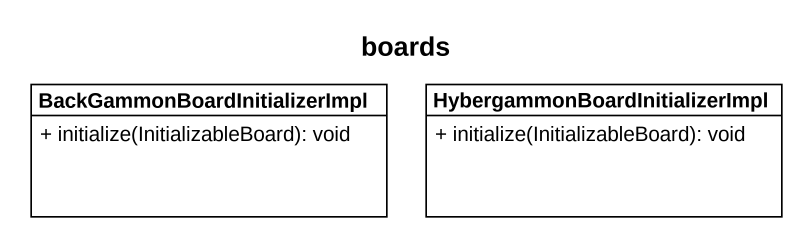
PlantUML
@startuml
title boards
hide circle
hide empty members
skinparam classAttributeIconSize 0
class "BackGammonBoardInitializerImpl" as BackGammonBoardInitializerIm {
  + initialize(InitializableBoard): void
}
class "HybergammonBoardInitializerImpl" as HybergammonBoardInitializerI {
  + initialize(InitializableBoard): void
}
@enduml
